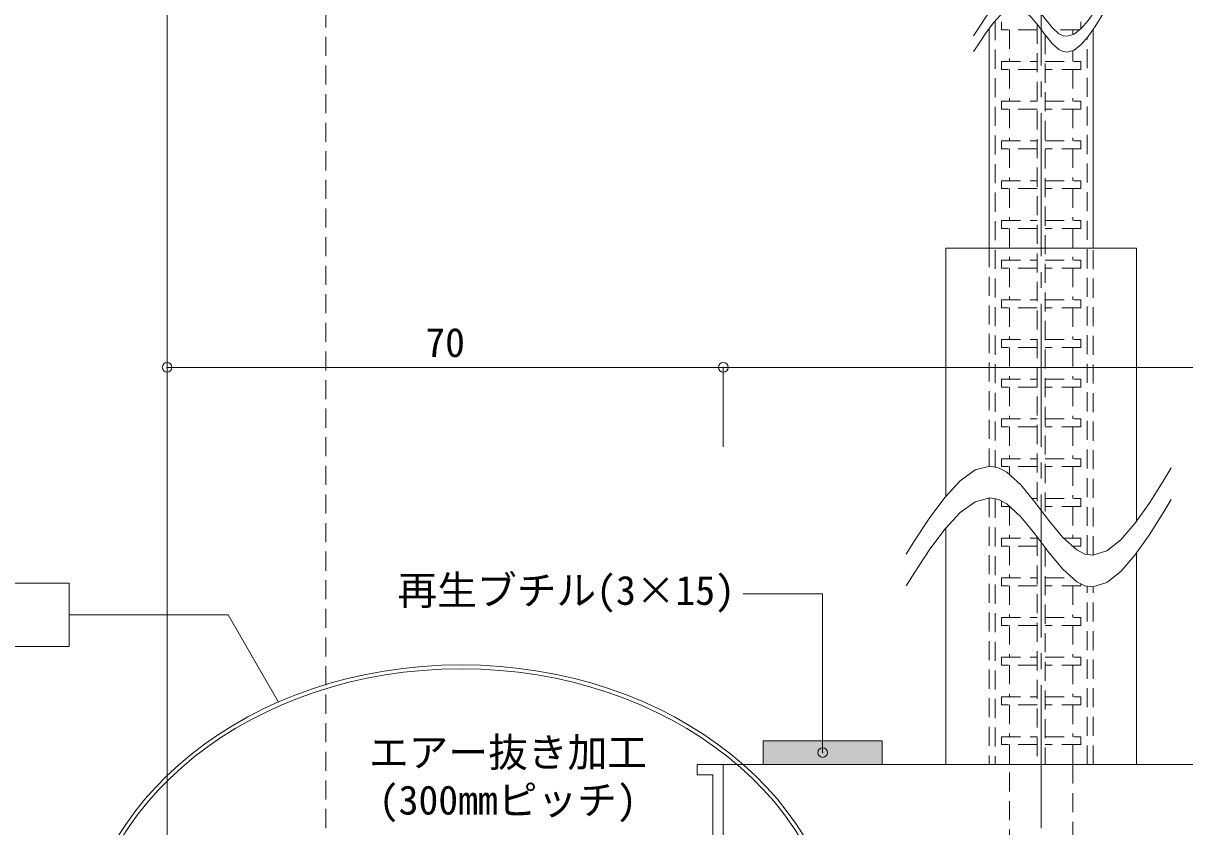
# Model space of a CAD drawing. Units: millimetres at full size, sheet at 1:2; details may follow other scales. Extents: x -874 to 280, y -194 to 194.
# Drawn here: x -707.1 to -560.9, y -78.6 to 22.5 of the extents above; entities that cross this region are included whole.
import ezdxf
from ezdxf.enums import TextEntityAlignment as Align

# ---------------------------------------------------------------- set-up
doc = ezdxf.new("R2010")
doc.units = ezdxf.units.MM
doc.header["$LTSCALE"] = 2
doc.header["$PDMODE"] = 32
doc.header["$PDSIZE"] = 1.2
doc.linetypes.add('CHAIN2', pattern=[12, 9, -1, 1, -1])
doc.linetypes.add('DASHED1', pattern=[1.8, 1.2, -0.6])
doc.layers.add('1-0_', color=5, linetype='Continuous', lineweight=9)
doc.styles.add('ＭＳ ゴシック', font='')
doc.styles.get('ＭＳ ゴシック').set_extended_font_data('MS Gothic')

msp = doc.modelspace()

# ---------------------------------------------------------------- linework, layer by layer
at = {"layer": '1-0_', "color": 7}
for p, q in [((-689, 179.2), (-689, -95.8)), ((-567, -5.8), (-591, -5.8)), ((-591, -5.8), (-591, -37.047)), ((-567, -5.8), (-567, -40.188)), ((-689, -20.8), (-689, -25.8)), ((-619, -20.8), (-689, -20.8)), ((-469, -20.8), (-619, -20.8)), ((-619, -20.8), (-619, -30.8)), ((-591, -41.047), (-591, -70.8)), ((-567, -44.188), (-567, -70.8)), ((-567, -70.8), (-591, -70.8))]:
    msp.add_line(p, q, dxfattribs=at)
at = {"layer": '1-0_', "color": 7, "linetype": 'DASHED1'}
msp.add_line((-669, 179.2), (-669, -160.8), dxfattribs=at)
at = {"layer": '1-0_', "color": 6, "linetype": 'CHAIN2'}
msp.add_line((-579, -150.8), (-579, 159.2), dxfattribs=at)
at = {"layer": '1-0_', "color": 2, "linetype": 'DASHED1'}
for p, q in [((-584.8, 22.794), (-584.8, -33.352)), ((-573.2, -44.342), (-573.2, 20.748)), ((-585.55, -5.8), (-585.55, -33.258)), ((-572.45, -44.434), (-572.45, -5.8)), ((-585.55, -37.258), (-585.55, -70.8)), ((-584.8, -37.352), (-584.8, -70.8)), ((-573.2, -70.8), (-573.2, -48.342)), ((-572.45, -70.8), (-572.45, -48.434))]:
    msp.add_line(p, q, dxfattribs=at)
at = {"layer": '1-0_', "linetype": 'DASHED1'}
for p, q in [((-584, 21.7), (-584, 22.7)), ((-574, 22.7), (-574, 21.827)), ((-579.5, 21.7), (-584, 21.7)), ((-574.162, 21.7), (-577.314, 21.7)), ((-578.5, 17.7), (-574, 17.7)), ((-574, 17.7), (-574, 16.7)), ((-579.5, 16.7), (-584, 16.7)), ((-574, 16.7), (-578.5, 16.7)), ((-579.5, 11.7), (-584, 11.7)), ((-578.5, 12.7), (-574, 12.7)), ((-574, 11.7), (-578.5, 11.7)), ((-574, 12.7), (-574, 11.7)), ((-578.5, 7.7), (-574, 7.7)), ((-574, 7.7), (-574, 6.7)), ((-579.5, 6.7), (-584, 6.7)), ((-574, 6.7), (-578.5, 6.7)), ((-579.5, 1.7), (-584, 1.7)), ((-578.5, 2.7), (-574, 2.7)), ((-574, 1.7), (-578.5, 1.7)), ((-574, 2.7), (-574, 1.7)), ((-578.5, -2.3), (-574, -2.3)), ((-574, -2.3), (-574, -3.3)), ((-579.5, -3.3), (-584, -3.3)), ((-574, -3.3), (-578.5, -3.3)), ((-578.5, -7.3), (-574, -7.3)), ((-574, -7.3), (-574, -8.3)), ((-579.5, -8.3), (-584, -8.3)), ((-574, -8.3), (-578.5, -8.3)), ((-578.5, -12.3), (-574, -12.3)), ((-574, -12.3), (-574, -13.3)), ((-579.5, -13.3), (-584, -13.3)), ((-574, -13.3), (-578.5, -13.3)), ((-578.5, -17.3), (-574, -17.3)), ((-574, -17.3), (-574, -18.3)), ((-579.5, -18.3), (-584, -18.3)), ((-574, -18.3), (-578.5, -18.3)), ((-579.5, -23.3), (-584, -23.3)), ((-578.5, -22.3), (-574, -22.3)), ((-574, -23.3), (-578.5, -23.3)), ((-574, -22.3), (-574, -23.3)), ((-578.5, -27.3), (-574, -27.3)), ((-574, -27.3), (-574, -28.3)), ((-579.5, -28.3), (-584, -28.3)), ((-574, -28.3), (-578.5, -28.3)), ((-579.5, -33.3), (-584, -33.3)), ((-578.5, -32.3), (-574, -32.3)), ((-574, -33.3), (-578.5, -33.3)), ((-574, -32.3), (-574, -33.3)), ((-584, -38.3), (-584, -37.629)), ((-580.173, -37.3), (-579.5, -37.3)), ((-578.5, -37.3), (-574, -37.3)), ((-574, -37.3), (-574, -38.3)), ((-582.99, -38.3), (-584, -38.3)), ((-574, -38.3), (-578.5, -38.3)), ((-576.187, -42.3), (-574, -42.3)), ((-574, -42.3), (-574, -43.3)), ((-579.5, -43.3), (-584, -43.3)), ((-574, -43.3), (-575.069, -43.3)), ((-578.5, -47.3), (-575.069, -47.3)), ((-574, -48.051), (-574, -48.3)), ((-579.5, -48.3), (-584, -48.3)), ((-574, -48.3), (-578.5, -48.3)), ((-578.5, -52.3), (-574, -52.3)), ((-574, -52.3), (-574, -53.3)), ((-579.5, -53.3), (-584, -53.3)), ((-574, -53.3), (-578.5, -53.3)), ((-579.5, -58.3), (-584, -58.3)), ((-578.5, -57.3), (-574, -57.3)), ((-574, -58.3), (-578.5, -58.3)), ((-574, -57.3), (-574, -58.3)), ((-578.5, -62.3), (-574, -62.3)), ((-574, -62.3), (-574, -63.3)), ((-579.5, -63.3), (-584, -63.3)), ((-574, -63.3), (-578.5, -63.3)), ((-579.5, -68.3), (-584, -68.3)), ((-578.5, -67.3), (-574, -67.3)), ((-574, -68.3), (-578.5, -68.3)), ((-574, -67.3), (-574, -68.3))]:
    msp.add_line(p, q, dxfattribs=at)
at = {"layer": '1-0_', "color": 4, "linetype": 'DASHED1'}
for p, q in [((-579.5, 22.345), (-579.5, -38.15)), ((-583, 21.7), (-583, 17.7)), ((-578.5, 21.035), (-578.5, -39.472)), ((-575, 21.7), (-575, 21.106)), ((-575, 19.106), (-575, 17.7)), ((-583, 16.7), (-583, 12.7)), ((-575, 16.7), (-575, 12.7)), ((-583, 11.7), (-583, 7.7)), ((-575, 11.7), (-575, 7.7)), ((-583, 6.7), (-583, 2.7)), ((-575, 6.7), (-575, 2.7)), ((-583, 1.7), (-583, -2.3)), ((-575, 1.7), (-575, -2.3)), ((-583, -3.3), (-583, -7.3)), ((-575, -3.3), (-575, -7.3)), ((-583, -8.3), (-583, -12.3)), ((-575, -8.3), (-575, -12.3)), ((-583, -13.3), (-583, -17.3)), ((-575, -13.3), (-575, -17.3)), ((-583, -18.3), (-583, -22.3)), ((-575, -18.3), (-575, -22.3)), ((-583, -23.3), (-583, -27.3)), ((-575, -23.3), (-575, -27.3)), ((-583, -28.3), (-583, -32.3)), ((-575, -28.3), (-575, -32.3)), ((-583, -33.3), (-583, -34.291)), ((-575, -33.3), (-575, -37.3)), ((-583, -38.3), (-583, -42.3)), ((-575, -38.3), (-575, -42.3)), ((-579.5, -42.15), (-579.5, -70.8)), ((-583, -43.3), (-583, -47.3)), ((-578.5, -43.472), (-578.5, -70.8)), ((-583, -48.3), (-583, -52.3)), ((-575, -48.3), (-575, -52.3)), ((-583, -53.3), (-583, -57.3)), ((-575, -53.3), (-575, -57.3)), ((-583, -58.3), (-583, -62.3)), ((-575, -58.3), (-575, -62.3)), ((-583, -63.3), (-583, -67.3)), ((-575, -63.3), (-575, -67.3)), ((-583, -68.3), (-583, -70.8)), ((-575, -68.3), (-575, -70.8)), ((-583, -95.8), (-583, -70.8)), ((-575, -70.8), (-575, -95.8))]:
    msp.add_line(p, q, dxfattribs=at)
at = {"layer": '1-0_', "color": 2}
for p, q in [((-585.55, 21.847), (-585.55, -5.8)), ((-572.45, -5.8), (-572.45, 21.792))]:
    msp.add_line(p, q, dxfattribs=at)
at = {"layer": '1-0_', "color": 134}
for p, q in [((-766.315, -47.954), (-701.315, -47.954)), ((-701.315, -47.954), (-701.315, -55.954)), ((-701.315, -55.954), (-766.315, -55.954))]:
    msp.add_line(p, q, dxfattribs=at)
at = {"layer": '1-0_', "color": 4}
for q in [(-619, -95.8), (-469, -70.8)]:
    msp.add_line((-619, -70.8), q, dxfattribs=at)
at = {"layer": '1-0_', "color": 3}
for points in [[(-587.5, 20.95), (-586.948, 21.813), (-585.997, 23.245), (-585.047, 24.525), (-584.101, 25.556), (-583.16, 26.241), (-582.225, 26.484), (-581.685, 26.384), (-581.167, 26.107), (-580.279, 25.295), (-579.395, 24.217), (-578.515, 23.054), (-577.638, 21.989), (-576.76, 21.205), (-576.251, 20.95), (-575.741, 20.878), (-574.861, 21.149), (-573.98, 21.843), (-573.097, 22.867), (-572.214, 24.13), (-571.33, 25.537), (-570.817, 26.384)], [(-587.5, 18.95), (-586.948, 19.813), (-585.997, 21.245), (-585.047, 22.525), (-584.101, 23.556), (-583.16, 24.241), (-582.225, 24.484), (-581.685, 24.384), (-581.167, 24.107), (-580.279, 23.295), (-579.395, 22.217), (-578.515, 21.054), (-577.638, 19.989), (-576.76, 19.205), (-576.251, 18.95), (-575.741, 18.878), (-574.861, 19.149), (-573.98, 19.843), (-573.097, 20.867), (-572.214, 22.13), (-571.33, 23.537), (-570.817, 24.384)], [(-596, -44.299), (-594.896, -42.574), (-592.993, -39.71), (-591.094, -37.15), (-589.203, -35.088), (-587.32, -33.718), (-585.449, -33.232), (-584.371, -33.431), (-583.334, -33.985), (-581.557, -35.609), (-579.791, -37.766), (-578.031, -40.092), (-576.275, -42.221), (-574.521, -43.79), (-573.502, -44.299), (-572.483, -44.444), (-570.723, -43.902), (-568.96, -42.514), (-567.194, -40.465), (-565.427, -37.941), (-563.66, -35.125), (-562.634, -33.431)], [(-596, -48.299), (-594.896, -46.574), (-592.993, -43.71), (-591.094, -41.15), (-589.203, -39.088), (-587.32, -37.718), (-585.449, -37.232), (-584.371, -37.431), (-583.334, -37.985), (-581.557, -39.609), (-579.791, -41.766), (-578.031, -44.092), (-576.275, -46.221), (-574.521, -47.79), (-573.502, -48.299), (-572.483, -48.444), (-570.723, -47.902), (-568.96, -46.514), (-567.194, -44.465), (-565.427, -41.941), (-563.66, -39.125), (-562.634, -37.431)]]:
    msp.add_lwpolyline(points, dxfattribs=at)
at = {"layer": '1-0_', "linetype": 'DASHED1'}
for points in [[(-584, 16.7), (-584, 17.7), (-579.5, 17.7)], [(-584, 11.7), (-584, 12.7), (-579.5, 12.7)], [(-584, 6.7), (-584, 7.7), (-579.5, 7.7)], [(-584, 1.7), (-584, 2.7), (-579.5, 2.7)], [(-584, -3.3), (-584, -2.3), (-579.5, -2.3)], [(-584, -8.3), (-584, -7.3), (-579.5, -7.3)], [(-584, -13.3), (-584, -12.3), (-579.5, -12.3)], [(-584, -18.3), (-584, -17.3), (-579.5, -17.3)], [(-584, -23.3), (-584, -22.3), (-579.5, -22.3)], [(-584, -28.3), (-584, -27.3), (-579.5, -27.3)], [(-584, -33.3), (-584, -32.3), (-579.5, -32.3)], [(-584, -43.3), (-584, -42.3), (-579.5, -42.3)], [(-584, -48.3), (-584, -47.3), (-579.5, -47.3)], [(-584, -53.3), (-584, -52.3), (-579.5, -52.3)], [(-584, -58.3), (-584, -57.3), (-579.5, -57.3)], [(-584, -63.3), (-584, -62.3), (-579.5, -62.3)], [(-584, -68.3), (-584, -67.3), (-579.5, -67.3)]]:
    msp.add_lwpolyline(points, dxfattribs=at)
at = {"layer": '1-0_', "color": 7}
for points in [[(-606.5, -69.3), (-606.5, -49.3), (-616.5, -49.3)], [(-619, -95.8), (-619, -70.8), (-622.3, -70.8), (-622.3, -72.1), (-620.3, -72.1), (-620.3, -81.422)]]:
    msp.add_lwpolyline(points, dxfattribs=at)
at = {"layer": '1-0_', "color": 134}
msp.add_lwpolyline([(-674.975, -62.935), (-681.315, -51.954), (-701.315, -51.954)], dxfattribs=at)
at = {"layer": '1-0_', "color": 2}
msp.add_lwpolyline([(-614, -70.8), (-599, -70.8), (-599, -67.8), (-614, -67.8)], close=True, dxfattribs=at)
at = {"layer": '1-0_', "color": 134}
for major_axis, ratio in [((48, 0), 0.8), ((47.5, 0), 0.797895)]:
    msp.add_ellipse((-652, -96.65), major_axis=major_axis, ratio=ratio, dxfattribs=at)
at = {"layer": '1-0_', "color": 7}
for p in [(-689, -20.8), (-619, -20.8)]:
    msp.add_point(p, dxfattribs=at)
at = {"layer": '1-0_', "color": 2}
msp.add_point((-606.5, -69.3), dxfattribs=at)
at = {"layer": '1-0_', "color": 8}
msp.add_solid([(-614, -67.8), (-614, -70.8), (-599, -67.8), (-599, -70.8)], dxfattribs=at)

# ---------------------------------------------------------------- texts
at = {"layer": '1-0_', "color": 7, "style": 'ＭＳ ゴシック'}
for s, p in [('70', (-656.5, -20.6)), ('再生ブチル(3×15)', (-660, -51.8)), ('エアー抜き加工', (-663.6, -72.2)), ('(300mmピッチ)', (-662.35, -78.2))]:
    msp.add_text(s, height=3.666, dxfattribs=at).set_placement(p, align=Align.BOTTOM_LEFT)

doc.saveas('drawing.dxf')
